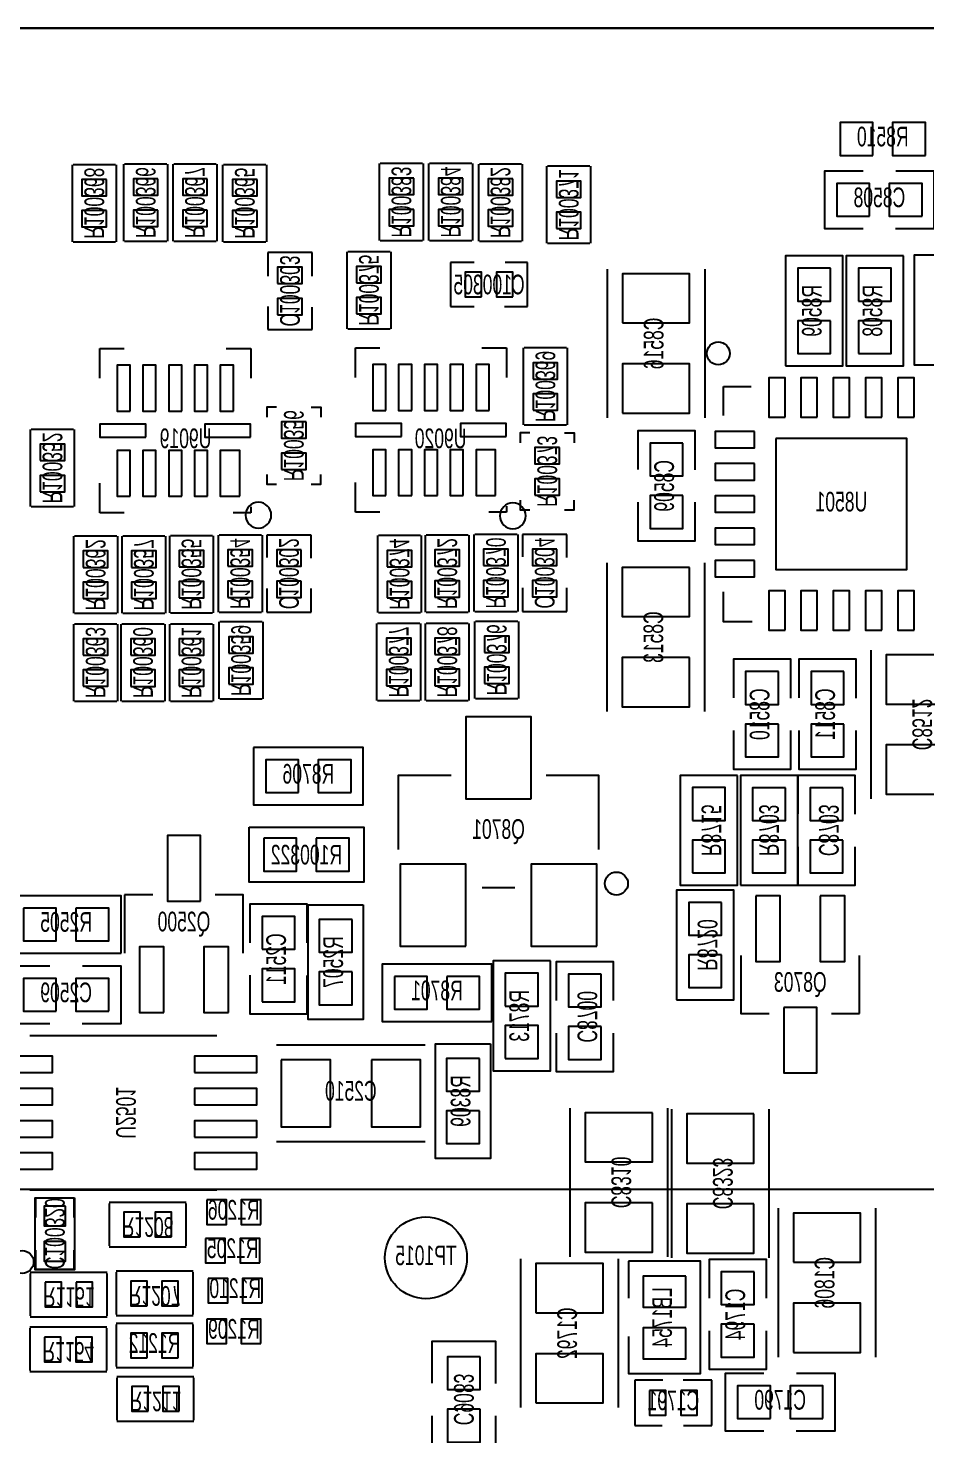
# Model space of a CAD drawing. Extents: x -3 to 113, y -19 to 74.
# Drawn here: x 40.08 to 54, y 47.73 to 69.54 of the extents above; entities that cross this region are included whole.
import ezdxf
from ezdxf.enums import TextEntityAlignment as Align

# ---------------------------------------------------------------- set-up
doc = ezdxf.new("R2010")
doc.units = 0
for name, color, linetype in [('BG_OUTLINE', 7, 'CONTINUOUS'), ('PG_ASSEMBLY_BOTTOM', 254, 'CONTINUOUS'), ('PG_SILKSCREEN_BOTTOM', 254, 'CONTINUOUS'), ('PIN_BOTTOM', 12, 'CONTINUOUS'), ('RD_ASSEMBLY_BOTTOM', 40, 'CONTINUOUS'), ('RD_SILKSCREEN_BOTTOM', 254, 'CONTINUOUS')]:
    doc.layers.add(name, color=color, linetype=linetype)

msp = doc.modelspace()

# ---------------------------------------------------------------- linework, layer by layer
at = {"layer": 'BG_OUTLINE'}
msp.add_lwpolyline([(-2.54, 28.507944), (-2.54, 67.507866, -0.414214), (-0.508, 69.539866), (110.555786, 69.539866, -0.414214), (112.587786, 67.507866), (112.587786, -11.684, -0.414214), (110.555786, -13.716), (-0.508, -13.716, -0.414214), (-2.54, -11.684), (-2.54, 28.507944)], format="xyb", dxfattribs=at)
msp.add_lwpolyline([(102.427786, 69.539866), (-0.508, 69.539866)], dxfattribs=at)
at = {"layer": 'PG_ASSEMBLY_BOTTOM'}
for points in [[(40.76319, 67.422014), (40.76319, 66.228214)], [(41.433496, 67.422014), (40.778684, 67.422014)], [(41.44899, 66.228214), (41.44899, 67.422014)], [(41.560496, 67.430142), (41.560496, 66.236342)], [(42.230802, 67.430142), (41.57599, 67.430142)], [(42.246296, 66.236342), (42.246296, 67.430142)], [(42.324528, 67.430142), (42.324528, 66.236342)], [(42.994834, 67.430142), (42.340022, 67.430142)], [(43.010328, 66.236342), (43.010328, 67.430142)], [(43.096688, 67.422014), (43.096688, 66.228214)], [(43.766994, 67.422014), (43.112182, 67.422014)], [(43.782488, 66.228214), (43.782488, 67.422014)], [(45.524674, 67.440048), (45.524674, 66.246248)], [(46.19498, 67.440048), (45.540168, 67.440048)], [(46.210474, 66.246248), (46.210474, 67.440048)], [(46.288706, 67.440048), (46.288706, 66.246248)], [(46.959012, 67.440048), (46.3042, 67.440048)], [(46.974506, 66.246248), (46.974506, 67.440048)], [(47.060866, 67.43192), (47.060866, 66.23812)], [(47.731172, 67.43192), (47.07636, 67.43192)], [(47.746666, 66.23812), (47.746666, 67.43192)], [(48.118014, 67.397122), (48.118014, 66.203322)], [(48.78832, 67.397122), (48.133508, 67.397122)], [(48.803814, 66.203322), (48.803814, 67.397122)], [(53.02377, 67.322446), (52.42687, 67.322446), (52.42687, 66.433446), (53.02377, 66.433446)], [(53.52796, 66.433446), (54.12867, 66.433446), (54.12867, 67.322446), (53.53177, 67.322446)], [(40.778684, 66.228214), (41.433496, 66.228214)], [(41.57599, 66.236342), (42.230802, 66.236342)], [(42.340022, 66.236342), (42.994834, 66.236342)], [(43.112182, 66.228214), (43.766994, 66.228214)], [(45.540168, 66.246248), (46.19498, 66.246248)], [(46.3042, 66.246248), (46.959012, 66.246248)], [(47.07636, 66.23812), (47.731172, 66.23812)], [(48.133508, 66.203322), (48.78832, 66.203322)], [(44.482512, 66.060828), (43.796712, 66.060828)], [(43.796712, 66.060828), (43.796712, 65.694306)], [(44.482512, 65.695576), (44.482512, 66.060828)], [(45.020992, 66.072766), (45.020992, 64.878966)], [(45.691298, 66.072766), (45.036486, 66.072766)], [(45.706792, 64.878966), (45.706792, 66.072766)], [(46.629066, 65.907666), (46.629066, 65.221866)], [(46.994318, 65.907666), (46.629066, 65.907666)], [(47.822866, 65.907666), (47.475394, 65.907666)], [(47.822866, 65.221866), (47.822866, 65.907666)], [(51.822858, 64.304926), (52.711858, 64.304926), (52.711858, 66.006726), (51.822858, 66.006726), (51.822858, 64.304926)], [(53.651658, 66.006726), (52.762658, 66.006726), (52.762658, 64.304926), (53.651658, 64.304926), (53.651658, 66.006726)], [(54.70398, 66.02095), (53.81498, 66.02095), (53.81498, 64.31915), (54.70398, 64.31915), (54.70398, 66.02095)], [(49.061878, 63.497206), (49.061878, 65.804542)], [(50.569114, 65.804542), (50.569114, 63.497206)], [(43.796712, 65.225168), (43.796712, 64.867028)], [(44.482512, 64.867028), (44.482512, 65.2145)], [(46.629066, 65.221866), (46.995588, 65.221866)], [(47.464726, 65.221866), (47.822866, 65.221866)], [(43.796712, 64.867028), (44.482512, 64.867028)], [(45.036486, 64.878966), (45.691298, 64.878966)], [(47.756572, 64.58077), (47.756572, 63.38697)], [(48.426878, 64.58077), (47.772066, 64.58077)], [(48.442372, 63.38697), (48.442372, 64.58077)], [(43.932856, 63.661798), (43.780456, 63.661798), (43.780456, 63.509398)], [(44.466256, 63.661798), (44.618656, 63.661798), (44.618656, 63.509398)], [(40.114982, 63.315596), (40.114982, 62.121796)], [(40.785288, 63.315596), (40.130476, 63.315596)], [(40.800782, 62.121796), (40.800782, 63.315596)], [(47.860966, 63.263526), (47.708566, 63.263526), (47.708566, 63.111126)], [(47.772066, 63.38697), (48.426878, 63.38697)], [(48.394366, 63.263526), (48.546766, 63.263526), (48.546766, 63.111126)], [(50.42281, 62.692788), (50.42281, 63.293498), (49.53381, 63.293498), (49.53381, 62.696598)], [(43.780456, 62.620398), (43.780456, 62.467998), (43.932856, 62.467998)], [(44.466256, 62.467998), (44.618656, 62.467998), (44.618656, 62.620398)], [(47.708566, 62.222126), (47.708566, 62.069726), (47.860966, 62.069726)], [(48.394366, 62.069726), (48.546766, 62.069726), (48.546766, 62.222126)], [(49.53381, 62.188598), (49.53381, 61.591698), (50.42281, 61.591698), (50.42281, 62.188598)], [(40.130476, 62.121796), (40.785288, 62.121796)], [(40.784018, 61.660532), (40.784018, 60.466732)], [(41.454324, 61.660532), (40.799512, 61.660532)], [(41.469818, 60.466732), (41.469818, 61.660532)], [(41.53154, 61.660532), (41.53154, 60.466732)], [(42.201846, 61.660532), (41.547034, 61.660532)], [(42.21734, 60.466732), (42.21734, 61.660532)], [(42.270426, 61.668914), (42.270426, 60.475114)], [(42.940732, 61.668914), (42.28592, 61.668914)], [(42.956226, 60.475114), (42.956226, 61.668914)], [(43.026076, 61.677042), (43.026076, 60.483242)], [(43.696382, 61.677042), (43.04157, 61.677042)], [(43.711876, 60.483242), (43.711876, 61.677042)], [(44.467526, 61.677042), (43.781726, 61.677042)], [(43.781726, 61.677042), (43.781726, 61.32957)], [(44.467526, 61.318902), (44.467526, 61.677042)], [(45.495718, 61.670438), (45.495718, 60.476638)], [(46.166024, 61.670438), (45.511212, 61.670438)], [(46.181518, 60.476638), (46.181518, 61.670438)], [(46.234604, 61.67882), (46.234604, 60.48502)], [(46.90491, 61.67882), (46.250098, 61.67882)], [(46.920404, 60.48502), (46.920404, 61.67882)], [(46.990254, 61.686948), (46.990254, 60.493148)], [(47.66056, 61.686948), (47.005748, 61.686948)], [(47.676054, 60.493148), (47.676054, 61.686948)], [(48.431704, 61.686948), (47.745904, 61.686948)], [(47.745904, 61.686948), (47.745904, 61.339476)], [(48.431704, 61.328808), (48.431704, 61.686948)], [(49.057814, 58.942986), (49.057814, 61.250322)], [(50.56505, 61.250322), (50.56505, 58.942986)], [(43.781726, 60.848494), (43.781726, 60.483242)], [(44.467526, 60.483242), (44.467526, 60.849764)], [(47.745904, 60.8584), (47.745904, 60.493148)], [(48.431704, 60.493148), (48.431704, 60.85967)], [(40.799512, 60.466732), (41.454324, 60.466732)], [(41.547034, 60.466732), (42.201846, 60.466732)], [(42.28592, 60.475114), (42.940732, 60.475114)], [(43.04157, 60.483242), (43.696382, 60.483242)], [(43.781726, 60.483242), (44.467526, 60.483242)], [(45.511212, 60.476638), (46.166024, 60.476638)], [(46.250098, 60.48502), (46.90491, 60.48502)], [(47.005748, 60.493148), (47.66056, 60.493148)], [(47.745904, 60.493148), (48.431704, 60.493148)], [(40.784018, 60.298584), (40.784018, 59.104784)], [(41.454324, 60.298584), (40.799512, 60.298584)], [(41.469818, 59.104784), (41.469818, 60.298584)], [(41.519094, 60.297568), (41.519094, 59.103768)], [(42.1894, 60.297568), (41.534588, 60.297568)], [(42.204894, 59.103768), (42.204894, 60.297568)], [(42.270426, 60.298584), (42.270426, 59.104784)], [(42.940732, 60.298584), (42.28592, 60.298584)], [(42.956226, 59.104784), (42.956226, 60.298584)], [(43.038522, 60.330842), (43.038522, 59.137042)], [(43.708828, 60.330842), (43.054016, 60.330842)], [(43.724322, 59.137042), (43.724322, 60.330842)], [(45.483272, 60.307474), (45.483272, 59.113674)], [(46.153578, 60.307474), (45.498766, 60.307474)], [(46.169072, 59.113674), (46.169072, 60.307474)], [(46.234604, 60.30849), (46.234604, 59.11469)], [(46.90491, 60.30849), (46.250098, 60.30849)], [(46.920404, 59.11469), (46.920404, 60.30849)], [(47.0027, 60.340748), (47.0027, 59.146948)], [(47.673006, 60.340748), (47.018194, 60.340748)], [(47.6885, 59.146948), (47.6885, 60.340748)], [(53.150262, 57.587896), (53.150262, 59.895232)], [(51.902868, 59.151266), (51.902868, 59.751976), (51.013868, 59.751976), (51.013868, 59.155076)], [(52.918868, 59.151266), (52.918868, 59.751976), (52.029868, 59.751976), (52.029868, 59.155076)], [(43.054016, 59.137042), (43.708828, 59.137042)], [(47.018194, 59.146948), (47.673006, 59.146948)], [(40.799512, 59.104784), (41.454324, 59.104784)], [(41.534588, 59.103768), (42.1894, 59.103768)], [(42.28592, 59.104784), (42.940732, 59.104784)], [(45.498766, 59.113674), (46.153578, 59.113674)], [(46.250098, 59.11469), (46.90491, 59.11469)], [(51.013868, 58.647076), (51.013868, 58.050176), (51.902868, 58.050176), (51.902868, 58.647076)], [(52.029868, 58.647076), (52.029868, 58.050176), (52.918868, 58.050176), (52.918868, 58.647076)], [(43.57497, 58.383678), (43.57497, 57.494678), (45.27677, 57.494678), (45.27677, 58.383678), (43.57497, 58.383678)], [(51.079654, 57.952386), (50.190654, 57.952386), (50.190654, 56.250586), (51.079654, 56.250586), (51.079654, 57.952386)], [(51.122326, 56.24957), (52.011326, 56.24957), (52.011326, 57.95137), (51.122326, 57.95137), (51.122326, 56.24957)], [(52.900326, 57.35066), (52.900326, 57.95137), (52.011326, 57.95137), (52.011326, 57.35447)], [(43.50639, 57.150254), (45.28439, 57.150254), (45.28439, 56.29529), (43.50639, 56.29529), (43.50639, 57.150254)], [(52.011326, 56.84647), (52.011326, 56.24957), (52.900326, 56.24957), (52.900326, 56.84647)], [(41.520872, 55.196994), (41.520872, 56.085994), (39.819072, 56.085994), (39.819072, 55.196994), (41.520872, 55.196994)], [(50.130456, 54.4703), (51.019456, 54.4703), (51.019456, 56.1721), (50.130456, 56.1721), (50.130456, 54.4703)], [(44.407836, 55.357014), (44.407836, 55.953914), (43.518836, 55.953914), (43.518836, 55.357014)], [(45.275246, 55.945532), (45.275246, 54.167532), (44.420282, 54.167532), (44.420282, 55.945532), (45.275246, 55.945532)], [(40.415972, 54.993794), (39.819072, 54.993794), (39.819072, 54.104794), (40.415972, 54.104794)], [(40.920162, 54.104794), (41.520872, 54.104794), (41.520872, 54.993794), (40.923972, 54.993794)], [(47.2694, 54.134512), (47.2694, 55.023512), (45.5676, 55.023512), (45.5676, 54.134512), (47.2694, 54.134512)], [(48.176942, 55.074312), (47.287942, 55.074312), (47.287942, 53.372512), (48.176942, 53.372512), (48.176942, 55.074312)], [(49.15662, 54.459124), (49.15662, 55.059834), (48.26762, 55.059834), (48.26762, 54.462934)], [(43.518836, 54.852824), (43.518836, 54.252114), (44.407836, 54.252114), (44.407836, 54.849014)], [(48.26762, 53.954934), (48.26762, 53.358034), (49.15662, 53.358034), (49.15662, 53.954934)], [(43.930316, 53.776118), (46.237652, 53.776118)], [(47.25035, 53.791612), (47.25035, 52.013612), (46.395386, 52.013612), (46.395386, 53.791612), (47.25035, 53.791612)], [(48.484028, 50.486564), (48.484028, 52.7939)], [(49.991264, 52.7939), (49.991264, 50.486564)], [(50.058574, 50.4698), (50.058574, 52.777136)], [(51.56581, 52.777136), (51.56581, 50.4698)], [(46.237652, 52.268882), (43.930316, 52.268882)], [(42.530776, 51.328828), (41.336976, 51.328828)], [(41.336976, 51.313334), (41.336976, 50.658522)], [(42.530776, 50.658522), (42.530776, 51.313334)], [(51.711352, 48.931068), (51.711352, 51.238404)], [(53.218588, 51.238404), (53.218588, 48.931068)], [(41.336976, 50.643028), (42.530776, 50.643028)], [(47.721012, 48.147986), (47.721012, 50.455322)], [(49.228248, 50.455322), (49.228248, 48.147986)], [(49.38776, 50.41646), (49.38776, 49.842928)], [(49.38776, 49.249584), (49.38776, 48.67656), (50.50536, 48.67656), (50.50536, 50.41646), (49.38776, 50.41646)], [(51.525424, 49.843436), (51.525424, 50.444146), (50.636424, 50.444146), (50.636424, 49.847246)], [(41.30802, 50.24374), (40.11422, 50.24374)], [(40.11422, 50.228246), (40.11422, 49.573434)], [(41.30802, 49.573434), (41.30802, 50.228246)], [(42.637964, 50.26152), (41.444164, 50.26152)], [(41.444164, 50.246026), (41.444164, 49.591214)], [(42.637964, 49.591214), (42.637964, 50.246026)], [(40.11422, 49.55794), (41.30802, 49.55794)], [(41.444164, 49.57572), (42.637964, 49.57572)], [(41.300908, 49.393094), (40.107108, 49.393094)], [(40.107108, 49.3776), (40.107108, 48.722788)], [(41.300908, 48.722788), (41.300908, 49.3776)], [(42.63771, 49.454308), (41.44391, 49.454308)], [(41.44391, 49.438814), (41.44391, 48.784002)], [(42.63771, 48.784002), (42.63771, 49.438814)], [(50.636424, 49.339246), (50.636424, 48.742346), (51.525424, 48.742346), (51.525424, 49.339246)], [(47.331122, 48.52416), (47.331122, 49.17567), (46.340522, 49.17567), (46.340522, 48.52797)], [(40.107108, 48.707294), (41.300908, 48.707294)], [(41.44391, 48.768508), (42.63771, 48.768508)], [(51.485292, 48.675544), (50.888392, 48.675544), (50.888392, 47.786544), (51.485292, 47.786544)], [(51.989482, 47.786544), (52.590192, 47.786544), (52.590192, 48.675544), (51.993292, 48.675544)], [(42.651934, 48.625506), (41.458134, 48.625506)], [(41.458134, 48.610012), (41.458134, 47.9552)], [(42.651934, 47.9552), (42.651934, 48.610012)], [(49.486312, 48.574706), (49.486312, 47.87011)], [(49.920652, 48.574706), (49.486312, 48.574706)], [(50.680112, 48.574706), (50.23739, 48.574706)], [(50.680112, 47.87011), (50.680112, 48.574706)], [(46.340522, 48.01997), (46.340522, 47.37227), (47.331122, 47.37227), (47.331122, 48.01997)], [(41.458134, 47.939706), (42.651934, 47.939706)], [(49.486312, 47.87011), (49.909984, 47.87011)], [(50.23866, 47.87011), (50.680112, 47.87011)]]:
    msp.add_lwpolyline(points, dxfattribs=at)
msp.add_lwpolyline([(40.799766, 51.403504), (40.799766, 50.285904), (40.190166, 50.285904), (40.190166, 51.403504)], close=True, dxfattribs=at)
at = {"layer": 'PG_SILKSCREEN_BOTTOM'}
for points in [[(41.191434, 64.571372), (41.571418, 64.571372)], [(41.191434, 64.111378), (41.191434, 64.571372)], [(43.151298, 64.571372), (43.531282, 64.571372)], [(43.531282, 64.571372), (43.531282, 64.111378)], [(45.155612, 64.581278), (45.535596, 64.581278)], [(45.155612, 64.121284), (45.155612, 64.581278)], [(47.115476, 64.581278), (47.49546, 64.581278)], [(47.49546, 64.581278), (47.49546, 64.121284)], [(50.863246, 63.984124), (51.288442, 63.984124)], [(50.863246, 63.534036), (50.863246, 63.984124)], [(41.191434, 62.023244), (41.191434, 62.483238)], [(45.155612, 62.03315), (45.155612, 62.493144)], [(41.571418, 62.023244), (41.191434, 62.023244)], [(43.531282, 62.023244), (43.26128, 62.023244)], [(43.531282, 62.115954), (43.531282, 62.023244)], [(45.535596, 62.03315), (45.155612, 62.03315)], [(47.49546, 62.03315), (47.225458, 62.03315)], [(47.49546, 62.12586), (47.49546, 62.03315)], [(51.305968, 60.334144), (50.863246, 60.334144), (50.863246, 60.79744)], [(45.823124, 56.802528), (45.823124, 57.956958), (46.636432, 57.956958)], [(48.109632, 57.956958), (48.92294, 57.956958), (48.92294, 56.802528)], [(41.577514, 56.097932), (41.577514, 55.197756)], [(42.01414, 56.097932), (41.577514, 56.097932)], [(43.415966, 55.197756), (43.415966, 56.097932), (42.97934, 56.097932)], [(47.627032, 56.206898), (47.119032, 56.206898)], [(51.131978, 55.160926), (51.131978, 54.26075), (51.568604, 54.26075)], [(52.97043, 54.26075), (52.97043, 55.160926)], [(52.533804, 54.26075), (52.97043, 54.26075)], [(40.10914, 53.92039), (43.008804, 53.92039)], [(19.097498, 41.984168), (19.097498, 51.53406), (105.127298, 51.53406), (105.127298, 27.96286), (105.076498, 27.96286)], [(43.008804, 51.520598), (40.10914, 51.520598)], [(40.194992, 51.394614), (40.194992, 51.098704)], [(40.79494, 51.098704), (40.79494, 51.394614), (40.194992, 51.394614)], [(40.194992, 50.590704), (40.194992, 50.294794), (40.79494, 50.294794), (40.79494, 50.590704)]]:
    msp.add_lwpolyline(points, dxfattribs=at)
for points in [[(50.957226, 64.495426, -1), (50.601626, 64.495426, -1), (50.957226, 64.495426)], [(43.851068, 61.986922, 1), (43.450764, 61.986922, 1), (43.851068, 61.986922)], [(47.794926, 61.976254, 1), (47.394622, 61.976254, 1), (47.794926, 61.976254)], [(49.37887, 56.274716, -1), (49.02327, 56.274716, -1), (49.37887, 56.274716)], [(40.165782, 50.407316, -1), (39.810182, 50.407316, -1), (40.165782, 50.407316)]]:
    msp.add_lwpolyline(points, format="xyb", dxfattribs=at)
at = {"layer": 'PIN_BOTTOM'}
for points in [[(53.177186, 67.566794), (53.177186, 68.074794), (52.669186, 68.074794), (52.669186, 67.566794)], [(53.989986, 67.566794), (53.989986, 68.074794), (53.481986, 68.074794), (53.481986, 67.566794)], [(41.29659, 67.193414), (40.91559, 67.193414), (40.91559, 66.939414), (41.29659, 66.939414)], [(42.093896, 67.201542), (41.712896, 67.201542), (41.712896, 66.947542), (42.093896, 66.947542)], [(42.857928, 67.201542), (42.476928, 67.201542), (42.476928, 66.947542), (42.857928, 66.947542)], [(43.630088, 67.193414), (43.249088, 67.193414), (43.249088, 66.939414), (43.630088, 66.939414)], [(46.058074, 67.211448), (45.677074, 67.211448), (45.677074, 66.957448), (46.058074, 66.957448)], [(46.822106, 67.211448), (46.441106, 67.211448), (46.441106, 66.957448), (46.822106, 66.957448)], [(47.594266, 67.20332), (47.213266, 67.20332), (47.213266, 66.94932), (47.594266, 66.94932)], [(48.270414, 66.914522), (48.651414, 66.914522), (48.651414, 67.168522), (48.270414, 67.168522)], [(53.12537, 66.623946), (53.12537, 67.131946), (52.61737, 67.131946), (52.61737, 66.623946)], [(53.93817, 66.623946), (53.93817, 67.131946), (53.43017, 67.131946), (53.43017, 66.623946)], [(41.29659, 66.710814), (40.91559, 66.710814), (40.91559, 66.456814), (41.29659, 66.456814)], [(42.093896, 66.718942), (41.712896, 66.718942), (41.712896, 66.464942), (42.093896, 66.464942)], [(42.857928, 66.718942), (42.476928, 66.718942), (42.476928, 66.464942), (42.857928, 66.464942)], [(43.630088, 66.710814), (43.249088, 66.710814), (43.249088, 66.456814), (43.630088, 66.456814)], [(46.058074, 66.728848), (45.677074, 66.728848), (45.677074, 66.474848), (46.058074, 66.474848)], [(46.822106, 66.728848), (46.441106, 66.728848), (46.441106, 66.474848), (46.822106, 66.474848)], [(47.594266, 66.72072), (47.213266, 66.72072), (47.213266, 66.46672), (47.594266, 66.46672)], [(48.270414, 66.431922), (48.651414, 66.431922), (48.651414, 66.685922), (48.270414, 66.685922)], [(43.949112, 65.578228), (44.330112, 65.578228), (44.330112, 65.832228), (43.949112, 65.832228)], [(45.173392, 65.590166), (45.554392, 65.590166), (45.554392, 65.844166), (45.173392, 65.844166)], [(47.111666, 65.374266), (47.111666, 65.755266), (46.857666, 65.755266), (46.857666, 65.374266)], [(47.594266, 65.374266), (47.594266, 65.755266), (47.340266, 65.755266), (47.340266, 65.374266)], [(49.294796, 64.968374), (50.336196, 64.968374), (50.336196, 65.730374), (49.294796, 65.730374)], [(52.521358, 65.816226), (52.013358, 65.816226), (52.013358, 65.308226), (52.521358, 65.308226)], [(52.953158, 65.308226), (53.461158, 65.308226), (53.461158, 65.816226), (52.953158, 65.816226)], [(43.949112, 65.095628), (44.330112, 65.095628), (44.330112, 65.349628), (43.949112, 65.349628)], [(45.173392, 65.107566), (45.554392, 65.107566), (45.554392, 65.361566), (45.173392, 65.361566)], [(52.521358, 65.003426), (52.013358, 65.003426), (52.013358, 64.495426), (52.521358, 64.495426)], [(52.953158, 64.495426), (53.461158, 64.495426), (53.461158, 65.003426), (52.953158, 65.003426)], [(41.662858, 63.602108), (41.662858, 64.313308), (41.459658, 64.313308), (41.459658, 63.602108)], [(42.062908, 63.602108), (42.062908, 64.313308), (41.859708, 64.313308), (41.859708, 63.602108)], [(42.462958, 63.602108), (42.462958, 64.313308), (42.259758, 64.313308), (42.259758, 63.602108)], [(42.863008, 63.602108), (42.863008, 64.313308), (42.659808, 64.313308), (42.659808, 63.602108)], [(43.263058, 63.602108), (43.263058, 64.313308), (43.059858, 64.313308), (43.059858, 63.602108)], [(45.627036, 63.612014), (45.627036, 64.323214), (45.423836, 64.323214), (45.423836, 63.612014)], [(46.027086, 63.612014), (46.027086, 64.323214), (45.823886, 64.323214), (45.823886, 63.612014)], [(46.427136, 63.612014), (46.427136, 64.323214), (46.223936, 64.323214), (46.223936, 63.612014)], [(46.827186, 63.612014), (46.827186, 64.323214), (46.623986, 64.323214), (46.623986, 63.612014)], [(47.227236, 63.612014), (47.227236, 64.323214), (47.024036, 64.323214), (47.024036, 63.612014)], [(47.908972, 64.09817), (48.289972, 64.09817), (48.289972, 64.35217), (47.908972, 64.35217)], [(49.294796, 63.571374), (50.336196, 63.571374), (50.336196, 64.333374), (49.294796, 64.333374)], [(51.815238, 63.505842), (51.815238, 64.115442), (51.561238, 64.115442), (51.561238, 63.505842)], [(52.31511, 63.505842), (52.31511, 64.115442), (52.06111, 64.115442), (52.06111, 63.505842)], [(52.815236, 63.505842), (52.815236, 64.115442), (52.561236, 64.115442), (52.561236, 63.505842)], [(53.315362, 63.505842), (53.315362, 64.115442), (53.061362, 64.115442), (53.061362, 63.505842)], [(53.815234, 63.505842), (53.815234, 64.115442), (53.561234, 64.115442), (53.561234, 63.505842)], [(47.908972, 63.61557), (48.289972, 63.61557), (48.289972, 63.86957), (47.908972, 63.86957)], [(41.904158, 63.195708), (41.904158, 63.398908), (41.192958, 63.398908), (41.192958, 63.195708)], [(43.529758, 63.195708), (43.529758, 63.398908), (42.818558, 63.398908), (42.818558, 63.195708)], [(44.390056, 63.433198), (44.009056, 63.433198), (44.009056, 63.179198), (44.390056, 63.179198)], [(45.868336, 63.205614), (45.868336, 63.408814), (45.157136, 63.408814), (45.157136, 63.205614)], [(47.493936, 63.205614), (47.493936, 63.408814), (46.782736, 63.408814), (46.782736, 63.205614)], [(51.341528, 63.286132), (50.731928, 63.286132), (50.731928, 63.032132), (51.341528, 63.032132)], [(40.267382, 62.832996), (40.648382, 62.832996), (40.648382, 63.086996), (40.267382, 63.086996)], [(50.23231, 63.102998), (49.72431, 63.102998), (49.72431, 62.594998), (50.23231, 62.594998)], [(51.672236, 63.175134), (51.672236, 61.143134), (53.704236, 61.143134), (53.704236, 63.175134)], [(41.662858, 62.281308), (41.662858, 62.992508), (41.459658, 62.992508), (41.459658, 62.281308)], [(42.062908, 62.281308), (42.062908, 62.992508), (41.859708, 62.992508), (41.859708, 62.281308)], [(42.462958, 62.281308), (42.462958, 62.992508), (42.259758, 62.992508), (42.259758, 62.281308)], [(42.863008, 62.281308), (42.863008, 62.992508), (42.659808, 62.992508), (42.659808, 62.281308)], [(43.364658, 62.281308), (43.364658, 62.992508), (43.059858, 62.992508), (43.059858, 62.281308)], [(44.009056, 62.696598), (44.390056, 62.696598), (44.390056, 62.950598), (44.009056, 62.950598)], [(45.627036, 62.291214), (45.627036, 63.002414), (45.423836, 63.002414), (45.423836, 62.291214)], [(46.027086, 62.291214), (46.027086, 63.002414), (45.823886, 63.002414), (45.823886, 62.291214)], [(46.427136, 62.291214), (46.427136, 63.002414), (46.223936, 63.002414), (46.223936, 62.291214)], [(46.827186, 62.291214), (46.827186, 63.002414), (46.623986, 63.002414), (46.623986, 62.291214)], [(47.328836, 62.291214), (47.328836, 63.002414), (47.024036, 63.002414), (47.024036, 62.291214)], [(48.318166, 63.034926), (47.937166, 63.034926), (47.937166, 62.780926), (48.318166, 62.780926)], [(51.341528, 62.78626), (50.731928, 62.78626), (50.731928, 62.53226), (51.341528, 62.53226)], [(40.267382, 62.350396), (40.648382, 62.350396), (40.648382, 62.604396), (40.267382, 62.604396)], [(47.937166, 62.298326), (48.318166, 62.298326), (48.318166, 62.552326), (47.937166, 62.552326)], [(50.23231, 62.290198), (49.72431, 62.290198), (49.72431, 61.782198), (50.23231, 61.782198)], [(51.341528, 62.286134), (50.731928, 62.286134), (50.731928, 62.032134), (51.341528, 62.032134)], [(51.341528, 61.786008), (50.731928, 61.786008), (50.731928, 61.532008), (51.341528, 61.532008)], [(40.936418, 61.177932), (41.317418, 61.177932), (41.317418, 61.431932), (40.936418, 61.431932)], [(41.68394, 61.177932), (42.06494, 61.177932), (42.06494, 61.431932), (41.68394, 61.431932)], [(42.422826, 61.186314), (42.803826, 61.186314), (42.803826, 61.440314), (42.422826, 61.440314)], [(43.178476, 61.194442), (43.559476, 61.194442), (43.559476, 61.448442), (43.178476, 61.448442)], [(44.315126, 61.448442), (43.934126, 61.448442), (43.934126, 61.194442), (44.315126, 61.194442)], [(45.648118, 61.187838), (46.029118, 61.187838), (46.029118, 61.441838), (45.648118, 61.441838)], [(46.387004, 61.19622), (46.768004, 61.19622), (46.768004, 61.45022), (46.387004, 61.45022)], [(47.142654, 61.204348), (47.523654, 61.204348), (47.523654, 61.458348), (47.142654, 61.458348)], [(48.279304, 61.458348), (47.898304, 61.458348), (47.898304, 61.204348), (48.279304, 61.204348)], [(50.332132, 61.176154), (49.290732, 61.176154), (49.290732, 60.414154), (50.332132, 60.414154)], [(51.341528, 61.286136), (50.731928, 61.286136), (50.731928, 61.032136), (51.341528, 61.032136)], [(40.936418, 60.695332), (41.317418, 60.695332), (41.317418, 60.949332), (40.936418, 60.949332)], [(41.68394, 60.695332), (42.06494, 60.695332), (42.06494, 60.949332), (41.68394, 60.949332)], [(42.422826, 60.703714), (42.803826, 60.703714), (42.803826, 60.957714), (42.422826, 60.957714)], [(43.178476, 60.711842), (43.559476, 60.711842), (43.559476, 60.965842), (43.178476, 60.965842)], [(44.315126, 60.965842), (43.934126, 60.965842), (43.934126, 60.711842), (44.315126, 60.711842)], [(45.648118, 60.705238), (46.029118, 60.705238), (46.029118, 60.959238), (45.648118, 60.959238)], [(46.387004, 60.71362), (46.768004, 60.71362), (46.768004, 60.96762), (46.387004, 60.96762)], [(47.142654, 60.721748), (47.523654, 60.721748), (47.523654, 60.975748), (47.142654, 60.975748)], [(48.279304, 60.975748), (47.898304, 60.975748), (47.898304, 60.721748), (48.279304, 60.721748)], [(51.815238, 60.202826), (51.815238, 60.812426), (51.561238, 60.812426), (51.561238, 60.202826)], [(52.31511, 60.202826), (52.31511, 60.812426), (52.06111, 60.812426), (52.06111, 60.202826)], [(52.815236, 60.202826), (52.815236, 60.812426), (52.561236, 60.812426), (52.561236, 60.202826)], [(53.315362, 60.202826), (53.315362, 60.812426), (53.061362, 60.812426), (53.061362, 60.202826)], [(53.815234, 60.202826), (53.815234, 60.812426), (53.561234, 60.812426), (53.561234, 60.202826)], [(40.936418, 59.815984), (41.317418, 59.815984), (41.317418, 60.069984), (40.936418, 60.069984)], [(41.671494, 59.814968), (42.052494, 59.814968), (42.052494, 60.068968), (41.671494, 60.068968)], [(42.422826, 59.815984), (42.803826, 59.815984), (42.803826, 60.069984), (42.422826, 60.069984)], [(43.190922, 59.848242), (43.571922, 59.848242), (43.571922, 60.102242), (43.190922, 60.102242)], [(45.635672, 59.824874), (46.016672, 59.824874), (46.016672, 60.078874), (45.635672, 60.078874)], [(46.387004, 59.82589), (46.768004, 59.82589), (46.768004, 60.07989), (46.387004, 60.07989)], [(47.1551, 59.858148), (47.5361, 59.858148), (47.5361, 60.112148), (47.1551, 60.112148)], [(50.332132, 59.779154), (49.290732, 59.779154), (49.290732, 59.017154), (50.332132, 59.017154)], [(54.42458, 59.821064), (53.38318, 59.821064), (53.38318, 59.059064), (54.42458, 59.059064)], [(40.936418, 59.333384), (41.317418, 59.333384), (41.317418, 59.587384), (40.936418, 59.587384)], [(41.671494, 59.332368), (42.052494, 59.332368), (42.052494, 59.586368), (41.671494, 59.586368)], [(42.422826, 59.333384), (42.803826, 59.333384), (42.803826, 59.587384), (42.422826, 59.587384)], [(43.190922, 59.365642), (43.571922, 59.365642), (43.571922, 59.619642), (43.190922, 59.619642)], [(45.635672, 59.342274), (46.016672, 59.342274), (46.016672, 59.596274), (45.635672, 59.596274)], [(46.387004, 59.34329), (46.768004, 59.34329), (46.768004, 59.59729), (46.387004, 59.59729)], [(47.1551, 59.375548), (47.5361, 59.375548), (47.5361, 59.629548), (47.1551, 59.629548)], [(51.712368, 59.561476), (51.204368, 59.561476), (51.204368, 59.053476), (51.712368, 59.053476)], [(52.728368, 59.561476), (52.220368, 59.561476), (52.220368, 59.053476), (52.728368, 59.053476)], [(47.881032, 57.589928), (47.881032, 58.859928), (46.865032, 58.859928), (46.865032, 57.589928)], [(51.712368, 58.748676), (51.204368, 58.748676), (51.204368, 58.240676), (51.712368, 58.240676)], [(52.728368, 58.748676), (52.220368, 58.748676), (52.220368, 58.240676), (52.728368, 58.240676)], [(54.42458, 58.424064), (53.38318, 58.424064), (53.38318, 57.662064), (54.42458, 57.662064)], [(44.27347, 57.685178), (44.27347, 58.193178), (43.76547, 58.193178), (43.76547, 57.685178)], [(45.08627, 57.685178), (45.08627, 58.193178), (44.57827, 58.193178), (44.57827, 57.685178)], [(50.381154, 57.253886), (50.889154, 57.253886), (50.889154, 57.761886), (50.381154, 57.761886)], [(51.820826, 57.76087), (51.312826, 57.76087), (51.312826, 57.25287), (51.820826, 57.25287)], [(52.709826, 57.76087), (52.201826, 57.76087), (52.201826, 57.25287), (52.709826, 57.25287)], [(42.75074, 56.003444), (42.75074, 57.019444), (42.24274, 57.019444), (42.24274, 56.003444)], [(43.73499, 56.976772), (43.73499, 56.468772), (44.24299, 56.468772), (44.24299, 56.976772)], [(44.54779, 56.976772), (44.54779, 56.468772), (45.05579, 56.468772), (45.05579, 56.976772)], [(50.381154, 56.441086), (50.889154, 56.441086), (50.889154, 56.949086), (50.381154, 56.949086)], [(51.820826, 56.94807), (51.312826, 56.94807), (51.312826, 56.44007), (51.820826, 56.44007)], [(52.709826, 56.94807), (52.201826, 56.94807), (52.201826, 56.44007), (52.709826, 56.44007)], [(46.865032, 55.303928), (46.865032, 56.573928), (45.849032, 56.573928), (45.849032, 55.303928)], [(48.897032, 55.303928), (48.897032, 56.573928), (47.881032, 56.573928), (47.881032, 55.303928)], [(51.360578, 56.082438), (51.360578, 55.066438), (51.741578, 55.066438), (51.741578, 56.082438)], [(52.36083, 56.082438), (52.36083, 55.066438), (52.74183, 55.066438), (52.74183, 56.082438)], [(40.009572, 55.895494), (40.009572, 55.387494), (40.517572, 55.387494), (40.517572, 55.895494)], [(40.822372, 55.895494), (40.822372, 55.387494), (41.330372, 55.387494), (41.330372, 55.895494)], [(50.828956, 55.9816), (50.320956, 55.9816), (50.320956, 55.4736), (50.828956, 55.4736)], [(43.709336, 55.255414), (44.217336, 55.255414), (44.217336, 55.763414), (43.709336, 55.763414)], [(45.101764, 55.716932), (44.593764, 55.716932), (44.593764, 55.208932), (45.101764, 55.208932)], [(42.187114, 54.276244), (42.187114, 55.292244), (41.806114, 55.292244), (41.806114, 54.276244)], [(43.187366, 54.276244), (43.187366, 55.292244), (42.806366, 55.292244), (42.806366, 54.276244)], [(50.828956, 55.1688), (50.320956, 55.1688), (50.320956, 54.6608), (50.828956, 54.6608)], [(40.517572, 54.295294), (40.517572, 54.803294), (40.009572, 54.803294), (40.009572, 54.295294)], [(41.330372, 54.295294), (41.330372, 54.803294), (40.822372, 54.803294), (40.822372, 54.295294)], [(43.709336, 54.442614), (44.217336, 54.442614), (44.217336, 54.950614), (43.709336, 54.950614)], [(45.101764, 54.904132), (44.593764, 54.904132), (44.593764, 54.396132), (45.101764, 54.396132)], [(45.7581, 54.833012), (45.7581, 54.325012), (46.2661, 54.325012), (46.2661, 54.833012)], [(46.5709, 54.833012), (46.5709, 54.325012), (47.0789, 54.325012), (47.0789, 54.833012)], [(47.478442, 54.375812), (47.986442, 54.375812), (47.986442, 54.883812), (47.478442, 54.883812)], [(48.96612, 54.869334), (48.45812, 54.869334), (48.45812, 54.361334), (48.96612, 54.361334)], [(51.797204, 54.355238), (51.797204, 53.339238), (52.305204, 53.339238), (52.305204, 54.355238)], [(47.478442, 53.563012), (47.986442, 53.563012), (47.986442, 54.071012), (47.478442, 54.071012)], [(48.96612, 54.056534), (48.45812, 54.056534), (48.45812, 53.548534), (48.96612, 53.548534)], [(39.492682, 53.343556), (40.457882, 53.343556), (40.457882, 53.597556), (39.492682, 53.597556)], [(42.660062, 53.343556), (43.625262, 53.343556), (43.625262, 53.597556), (42.660062, 53.597556)], [(44.004484, 53.5432), (44.004484, 52.5018), (44.766484, 52.5018), (44.766484, 53.5432)], [(45.401484, 53.5432), (45.401484, 52.5018), (46.163484, 52.5018), (46.163484, 53.5432)], [(47.076868, 53.563012), (46.568868, 53.563012), (46.568868, 53.055012), (47.076868, 53.055012)], [(39.492682, 52.84343), (40.457882, 52.84343), (40.457882, 53.09743), (39.492682, 53.09743)], [(42.660062, 52.84343), (43.625262, 52.84343), (43.625262, 53.09743), (42.660062, 53.09743)], [(39.492682, 52.343558), (40.457882, 52.343558), (40.457882, 52.597558), (39.492682, 52.597558)], [(42.660062, 52.343558), (43.625262, 52.343558), (43.625262, 52.597558), (42.660062, 52.597558)], [(47.076868, 52.750212), (46.568868, 52.750212), (46.568868, 52.242212), (47.076868, 52.242212)], [(49.758346, 52.719732), (48.716946, 52.719732), (48.716946, 51.957732), (49.758346, 51.957732)], [(51.332892, 52.702968), (50.291492, 52.702968), (50.291492, 51.940968), (51.332892, 51.940968)], [(39.492682, 51.843432), (40.457882, 51.843432), (40.457882, 52.097432), (39.492682, 52.097432)], [(42.660062, 51.843432), (43.625262, 51.843432), (43.625262, 52.097432), (42.660062, 52.097432)], [(40.660066, 51.272186), (40.329866, 51.272186), (40.329866, 50.967386), (40.660066, 50.967386)], [(42.849292, 51.36769), (42.849292, 50.98669), (43.154092, 50.98669), (43.154092, 51.36769)], [(43.687492, 50.98669), (43.687492, 51.36769), (43.382692, 51.36769), (43.382692, 50.98669)], [(49.758346, 51.322732), (48.716946, 51.322732), (48.716946, 50.560732), (49.758346, 50.560732)], [(51.332892, 51.305968), (50.291492, 51.305968), (50.291492, 50.543968), (51.332892, 50.543968)], [(41.819576, 50.795428), (41.819576, 51.176428), (41.565576, 51.176428), (41.565576, 50.795428)], [(42.302176, 50.795428), (42.302176, 51.176428), (42.048176, 51.176428), (42.048176, 50.795428)], [(51.94427, 50.402236), (52.98567, 50.402236), (52.98567, 51.164236), (51.94427, 51.164236)], [(40.660066, 50.722022), (40.329866, 50.722022), (40.329866, 50.417222), (40.660066, 50.417222)], [(42.832782, 50.772314), (42.832782, 50.391314), (43.137582, 50.391314), (43.137582, 50.772314)], [(43.670982, 50.391314), (43.670982, 50.772314), (43.366182, 50.772314), (43.366182, 50.391314)], [(47.95393, 49.619154), (48.99533, 49.619154), (48.99533, 50.381154), (47.95393, 50.381154)], [(50.27676, 50.18786), (49.61636, 50.18786), (49.61636, 49.70526), (50.27676, 49.70526)], [(51.334924, 50.253646), (50.826924, 50.253646), (50.826924, 49.745646), (51.334924, 49.745646)], [(40.34282, 50.09134), (40.34282, 49.71034), (40.59682, 49.71034), (40.59682, 50.09134)], [(40.82542, 50.09134), (40.82542, 49.71034), (41.07942, 49.71034), (41.07942, 50.09134)], [(41.926764, 49.72812), (41.926764, 50.10912), (41.672764, 50.10912), (41.672764, 49.72812)], [(42.409364, 49.72812), (42.409364, 50.10912), (42.155364, 50.10912), (42.155364, 49.72812)], [(42.872406, 50.152554), (42.872406, 49.771554), (43.177206, 49.771554), (43.177206, 50.152554)], [(43.710606, 49.771554), (43.710606, 50.152554), (43.405806, 50.152554), (43.405806, 49.771554)], [(51.94427, 49.005236), (52.98567, 49.005236), (52.98567, 49.767236), (51.94427, 49.767236)], [(42.85107, 49.521618), (42.85107, 49.140618), (43.15587, 49.140618), (43.15587, 49.521618)], [(43.68927, 49.140618), (43.68927, 49.521618), (43.38447, 49.521618), (43.38447, 49.140618)], [(41.92651, 48.920908), (41.92651, 49.301908), (41.67251, 49.301908), (41.67251, 48.920908)], [(42.40911, 48.920908), (42.40911, 49.301908), (42.15511, 49.301908), (42.15511, 48.920908)], [(50.27676, 49.38776), (49.61636, 49.38776), (49.61636, 48.90516), (50.27676, 48.90516)], [(51.334924, 49.440846), (50.826924, 49.440846), (50.826924, 48.932846), (51.334924, 48.932846)], [(40.335708, 49.240694), (40.335708, 48.859694), (40.589708, 48.859694), (40.589708, 49.240694)], [(40.818308, 49.240694), (40.818308, 48.859694), (41.072308, 48.859694), (41.072308, 49.240694)], [(47.089822, 48.93437), (46.581822, 48.93437), (46.581822, 48.42637), (47.089822, 48.42637)], [(47.95393, 48.222154), (48.99533, 48.222154), (48.99533, 48.984154), (47.95393, 48.984154)], [(41.940734, 48.092106), (41.940734, 48.473106), (41.686734, 48.473106), (41.686734, 48.092106)], [(42.423334, 48.092106), (42.423334, 48.473106), (42.169334, 48.473106), (42.169334, 48.092106)], [(51.586892, 47.977044), (51.586892, 48.485044), (51.078892, 48.485044), (51.078892, 47.977044)], [(52.399692, 47.977044), (52.399692, 48.485044), (51.891692, 48.485044), (51.891692, 47.977044)], [(49.714912, 48.412908), (49.714912, 48.031908), (49.968912, 48.031908), (49.968912, 48.412908)], [(50.197512, 48.412908), (50.197512, 48.031908), (50.451512, 48.031908), (50.451512, 48.412908)], [(47.089822, 48.12157), (46.581822, 48.12157), (46.581822, 47.61357), (47.089822, 47.61357)]]:
    msp.add_lwpolyline(points, close=True, dxfattribs=at)
msp.add_circle((46.248066, 50.471324), 0.635, dxfattribs=at)

# ---------------------------------------------------------------- texts
at = {"layer": 'RD_ASSEMBLY_BOTTOM', "text_generation_flag": 2, "width": 0.666667}
for s, p in [('R8510', (53.329586, 67.706494)), ('C8508', (53.27777, 66.763646)), ('U8501', (52.688236, 62.044834)), ('R8706', (44.42587, 57.824878)), ('Q8701', (47.373032, 56.967628)), ('R2505', (40.669972, 55.527194)), ('Q2500', (42.49674, 55.533544)), ('R8701', (46.4185, 54.464712)), ('Q8703', (52.051204, 54.596538)), ('C2509', (40.669972, 54.434994)), ('C2510', (45.083984, 52.9082)), ('R1206', (43.268392, 51.06289)), ('R1205', (43.251882, 50.467514)), ('TP1015', (46.248066, 50.357024)), ('R1210', (43.291506, 49.847754)), ('R1209', (43.27017, 49.216818)), ('R1212', (42.04081, 48.997108)), ('C1791', (50.083212, 48.108108)), ('C1790', (51.739292, 48.116744))]:
    msp.add_text(s, height=0.3048, dxfattribs=at).set_placement(p, align=Align.CENTER)
for s, rotation, p in [('R8509', 90, (52.381658, 65.155826)), ('R8508', 90, (53.321458, 65.155826)), ('C8516', 90, (49.929796, 64.650874)), ('C8509', 90, (50.09261, 62.442598)), ('C8513', 90, (49.925732, 60.096654)), ('C8510', 90, (51.572668, 58.901076)), ('C8511', 90, (52.588668, 58.901076)), ('C8512', 270, (53.78958, 58.741564)), ('R8715', 270, (50.520854, 57.101486)), ('C8703', 270, (52.341526, 57.10047)), ('R8720', 270, (50.460656, 55.3212)), ('C2511', 90, (44.077636, 55.103014)), ('R2507', 90, (44.962064, 55.056532)), ('R8713', 90, (47.846742, 54.223412)), ('C8700', 270, (48.59782, 54.208934)), ('R8309', 90, (46.937168, 52.902612)), ('U2501', 270, (41.444672, 52.720494)), ('C8310', 270, (49.123346, 51.640232)), ('C8323', 270, (50.697892, 51.623468)), ('C100320', 270, (40.342566, 50.844704)), ('R1208', 180, (41.933876, 51.100228)), ('C1806', 90, (52.57927, 50.084736)), ('R1151', 180, (40.71112, 50.01514)), ('R1207', 180, (42.041064, 50.03292)), ('LB1754', 90, (50.06086, 49.54651)), ('C1794', 90, (51.195224, 49.593246)), ('C1792', 90, (48.58893, 49.301654)), ('R1154', 180, (40.704008, 49.164494)), ('R1211', 180, (42.055034, 48.396906))]:
    msp.add_text(s, height=0.3048, rotation=rotation, dxfattribs=at).set_placement(p, align=Align.CENTER)
at = {"layer": 'RD_SILKSCREEN_BOTTOM', "text_generation_flag": 2, "width": 0.666667}
for s, p in [('R100368', (40.95369, 66.825114)), ('R100366', (41.750996, 66.833242)), ('R100367', (42.515028, 66.833242)), ('R100365', (43.287188, 66.825114)), ('R100383', (45.715174, 66.843148)), ('R100384', (46.479206, 66.843148)), ('R100382', (47.251366, 66.83502)), ('R100371', (48.308514, 66.800222)), ('C100303', (43.987212, 65.463928)), ('R100375', (45.211492, 65.475866)), ('R100369', (47.947072, 63.98387)), ('R100356', (44.047156, 63.064898)), ('R100352', (40.305482, 62.718696)), ('R100373', (47.975266, 62.666626)), ('R100362', (40.974518, 61.063632)), ('R100357', (41.72204, 61.063632)), ('R100355', (42.460926, 61.072014)), ('R100354', (43.216576, 61.080142)), ('C100302', (43.972226, 61.080142)), ('R100374', (45.686218, 61.073538)), ('R100372', (46.425104, 61.08192)), ('R100370', (47.180754, 61.090048)), ('C100304', (47.936404, 61.090048)), ('R100363', (40.974518, 59.701684)), ('R100360', (41.709594, 59.700668)), ('R100361', (42.460926, 59.701684)), ('R100359', (43.229022, 59.733942)), ('R100377', (45.673772, 59.710574)), ('R100378', (46.425104, 59.71159)), ('R100376', (47.1932, 59.743848)), ('R8703', (51.414426, 57.10047)), ('C100320', (40.342566, 50.844704)), ('C9083', (46.683422, 48.27397))]:
    msp.add_text(s, height=0.3048, rotation=270, dxfattribs=at).set_placement(p, align=Align.CENTER)
for s, p in [('C100305', (47.225966, 65.412366)), ('U9019', (42.521124, 63.026544)), ('U9020', (46.475396, 63.02629)), ('R100322', (44.39539, 56.570372))]:
    msp.add_text(s, height=0.3048, dxfattribs=at).set_placement(p, align=Align.CENTER)

doc.saveas('drawing.dxf')
